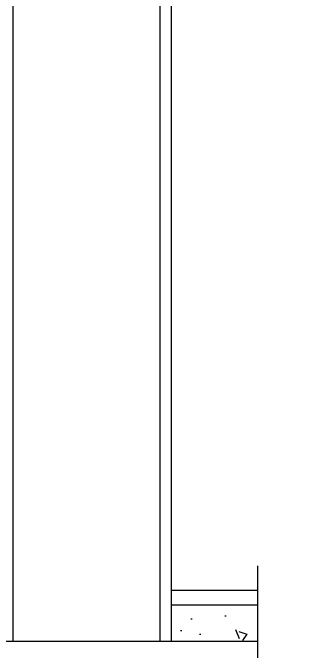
# Model space of a CAD drawing. Header units: metres. Extents: x 198 to 412, y -54 to 17.
# Drawn here: x 252.745 to 253.144, y -41.265 to -40.382 of the extents above; entities that cross this region are included whole.
import ezdxf

# ---------------------------------------------------------------- set-up
doc = ezdxf.new("R2010")
doc.units = ezdxf.units.M
doc.header["$LTSCALE"] = 10
for name, color, linetype in [('02', 2, 'Continuous'), ('A-Autos', 254, 'Continuous'), ('A-MUROS', 6, 'Continuous'), ('HT-253', 253, 'Continuous'), ('TM-REVOQUE', 2, 'Continuous')]:
    doc.layers.add(name, color=color, linetype=linetype)

msp = doc.modelspace()

# ---------------------------------------------------------------- hatches: boundary and pattern name
at = {"layer": 'HT-253'}
h = msp.add_hatch(dxfattribs=at)
h.set_pattern_fill('AR-CONC', color=256, scale=0.0007, angle=90)
h.set_pattern_definition([(140, (-301.67341, -11820.31249), (0.0111573599, 0.1275292683), [0.013335, -0.146685]), (85, (-301.67341, -11820.31249), (-0.1337397917, -0.024670395), [0.010668, -0.1173484089]), (190.4514447, (-301.67248, -11820.30186), (-0.1225824263, 0.102858873), [0.0113330062, -0.1246631712]), (136.1842, (-301.70897, -11820.31249), (0.0294296296, 0.1897553286), [0.0200025, -0.2200275]), (186.6355576, (-301.70652, -11820.29667), (-0.1731982872, 0.1661828938), [0.0169995162, -0.1869949257]), (81.1841512, (-301.70897, -11820.31249), (-0.1731982872, 0.166182894), [0.016001977, -0.1760218123]), (111, (-301.70008, -11820.29471), (0.0715856387, 0.1061300739), [0.013335, -0.146685]), (56, (-301.70008, -11820.29471), (-0.1289315763, 0.0432614198), [0.010668, -0.117348]), (161.451445, (-301.69411, -11820.28586), (-0.0573459382, 0.1493914935), [0.0113330062, -0.1246629563]), (127.5, (-301.67341, -11820.312487), (-0.05918852721, 0.00216202228), [0, -0.1159256, 0, -0.119126, 0, -0.1177925]), (97.5, (-301.67341, -11820.31249), (-0.07012640237, 0.04677376376), [0, -0.0679196, 0, -0.1132586, 0, -0.0448945]), (57.5, (-301.67341, -11820.352137), (0.0040101208, 0.09491341662), [0, -0.04445, 0, -0.138684, 0, -0.184023]), (47.5, (-301.67341, -11820.36992), (-0.0177985437, 0.10369042697), [0, -0.057785, 0, -0.0921004, 0, -0.130683])])
h.paths.add_polyline_path([(253.08347, -41.25124), (253.08347, -41.20124), (252.96387, -41.20124), (252.96387, -41.25124)])

# ---------------------------------------------------------------- linework, layer by layer
at = {"color": 2}
for p, q in [((253.08347, -41.18124), (252.96416, -41.18124)), ((253.08347, -41.20124), (252.96416, -41.20124))]:
    msp.add_line(p, q, dxfattribs=at)
at = {"color": 5}
msp.add_line((250.43292, -41.25124, 0), (253.08347, -41.25124), dxfattribs=at)
at = {"layer": '02', "color": 3, "elevation": 0}
msp.add_lwpolyline([(253.08347, -41.14707), (253.08347, -41.30639), (253.02101, -41.32715), (253.14424, -41.32715), (253.08292, -41.34573), (253.08292, -41.50677)], dxfattribs=at)
at = {"layer": 'A-Autos'}
for p in [(253.08347, -41.18124), (252.99857, -41.18124)]:
    msp.add_line(p, (252.99857, -41.18124), dxfattribs=at)
at = {"layer": 'A-MUROS'}
msp.add_line((252.94886, -41.25124), (252.94886, -37.85124), dxfattribs=at)
msp.add_lwpolyline([(252.94886, -41.25124), (252.94886, -37.85124), (252.74465, -37.85124), (252.74465, -41.25124), (252.94416, -41.25124)], close=True, dxfattribs=at)
at = {"layer": 'TM-REVOQUE'}
msp.add_line((252.96387, -37.85124), (252.96387, -41.25124), dxfattribs=at)

doc.saveas('drawing.dxf')
